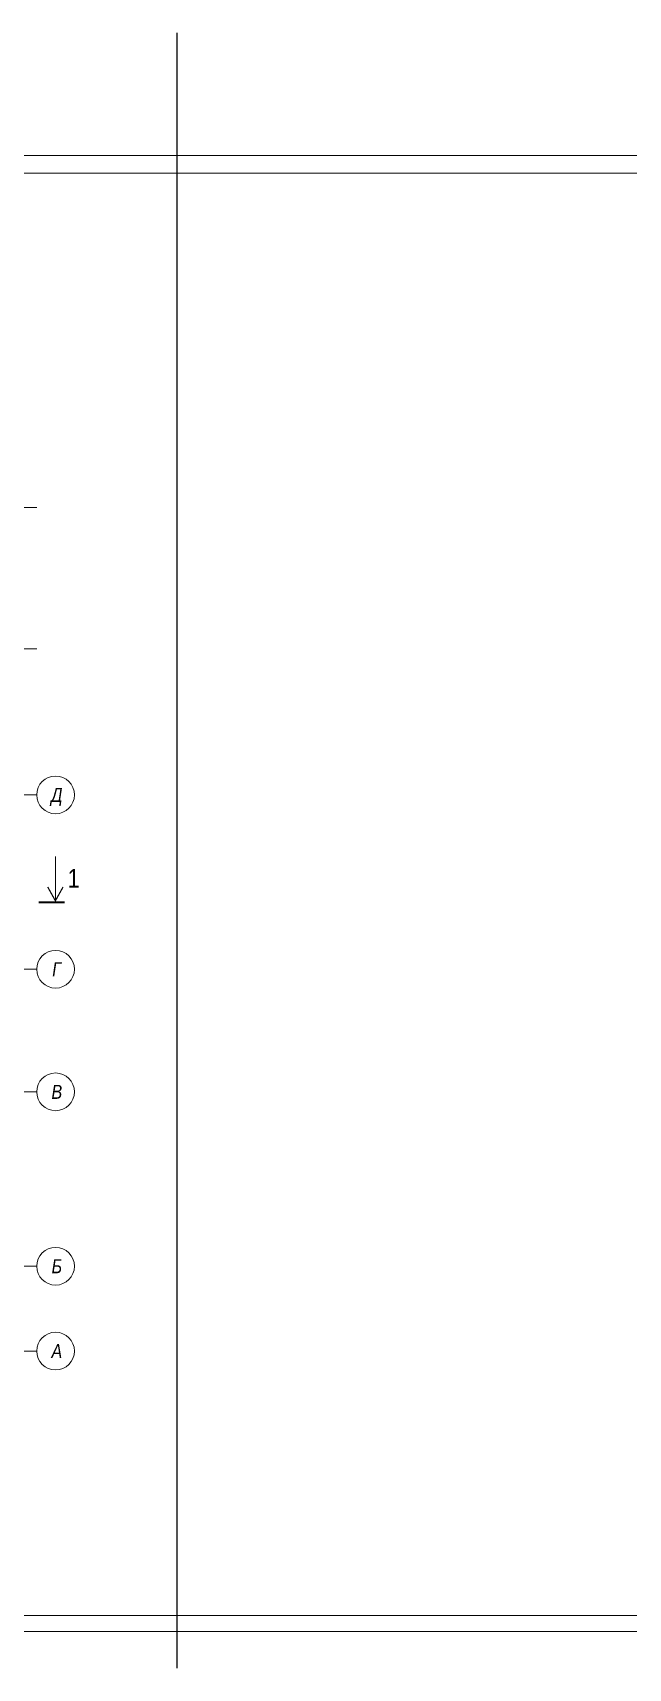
# Model space of a CAD drawing. Header units: millimetres. Extents: x 1582001 to 3303937, y 226471 to 491235.
# Drawn here: x 1712107 to 1721207, y 439388 to 464371 of the extents above; entities that cross this region are included whole.
import ezdxf
from ezdxf.enums import TextEntityAlignment as Align

# ---------------------------------------------------------------- set-up
doc = ezdxf.new("R2010")
doc.units = ezdxf.units.MM
doc.linetypes.add('CENTER', pattern=[50.8, 31.75, -6.35, 6.35, -6.35])
doc.layers.add('Оси', color=251, linetype='CENTER', lineweight=9)
doc.styles.add('-АР-', font='ARIALN.TTF', dxfattribs={"width": 0.98, "height": 300})
doc.styles.add('GOST 2.304', font='ARIALNI.TTF', dxfattribs={"width": 0.98, "height": 300})

# ---------------------------------------------------------------- blocks, each defined once
blk = doc.blocks.new('R-L')
at = {"color": 0, "linetype": 'Continuous'}
blk.add_line((0, 0), (0, -15), dxfattribs=at)
for points, const_width in [([(-3, 0), (5.5, 0)], 0.6), ([(-2.5, -5), (0, -0.5), (2.5, -5)], 0.4)]:
    blk.add_lwpolyline(points, dxfattribs=dict(at, const_width=const_width))

msp = doc.modelspace()

# ---------------------------------------------------------------- linework, layer by layer
at = {"lineweight": -3, "ltscale": 100}
msp.add_line((1714308.7, 464370.9), (1714308.7, 439388.4), dxfattribs=at)
at = {"layer": 'Оси', "ltscale": 20}
for p, q in [((1712169, 457121.3), (1696473, 457121.3)), ((1712169, 454961.3), (1696473, 454961.3)), ((1712169, 452729.3), (1696473, 452729.3)), ((1712169, 450065.3), (1696473, 450065.3)), ((1712169, 448193.3), (1696473, 448193.3)), ((1712169, 445529.3), (1696473, 445529.3)), ((1712169, 444233.3), (1696473, 444233.3))]:
    msp.add_line(p, q, dxfattribs=at)
at = {"layer": 'Оси', "color": 0, "linetype": 'ByBlock', "ltscale": 40}
for points in [[(1825275, 462496.4), (1694540.2, 462496.4), (1694540.2, 439948.4), (1825275, 439948.4)], [(1824989.2, 462226.4), (1694783.8, 462226.4), (1694783.8, 440196.7), (1824989.2, 440196.7)]]:
    msp.add_lwpolyline(points, close=True, dxfattribs=at)
at = {"layer": 'Оси', "linetype": 'Continuous', "ltscale": 100}
for centre in [(1712457, 452729.3), (1712457, 452729.3), (1712457, 450065.3), (1712457, 450065.3), (1712457, 448193.3), (1712457, 448193.3), (1712457, 445529.3), (1712457, 445529.3), (1712457, 444233.3)]:
    msp.add_circle(centre, 288, dxfattribs=at)

# ---------------------------------------------------------------- block references
at = {"layer": 'Оси', "linetype": 'Continuous', "xscale": 46.8, "yscale": 46.8, "zscale": 46.8, "rotation": 180}
msp.add_blockref('R-L', (1712454.1, 451087.7), dxfattribs=at)

# ---------------------------------------------------------------- texts
at = {"layer": 'Оси', "linetype": 'Continuous', "ltscale": 100, "style": 'GOST 2.304'}
for s, p in [('Д', (1712476, 452729.3)), ('Г', (1712476, 450065.3)), ('В', (1712476, 448193.3)), ('Б', (1712476, 445529.3)), ('А', (1712476, 444233.3))]:
    msp.add_text(s, height=214, dxfattribs=at).set_placement(p, align=Align.MIDDLE_CENTER)
at = {"layer": 'Оси', "linetype": 'Continuous', "style": '-АР-'}
msp.add_text('1', height=288, dxfattribs=at).set_placement((1712640.7, 451310.4))

doc.saveas('drawing.dxf')
